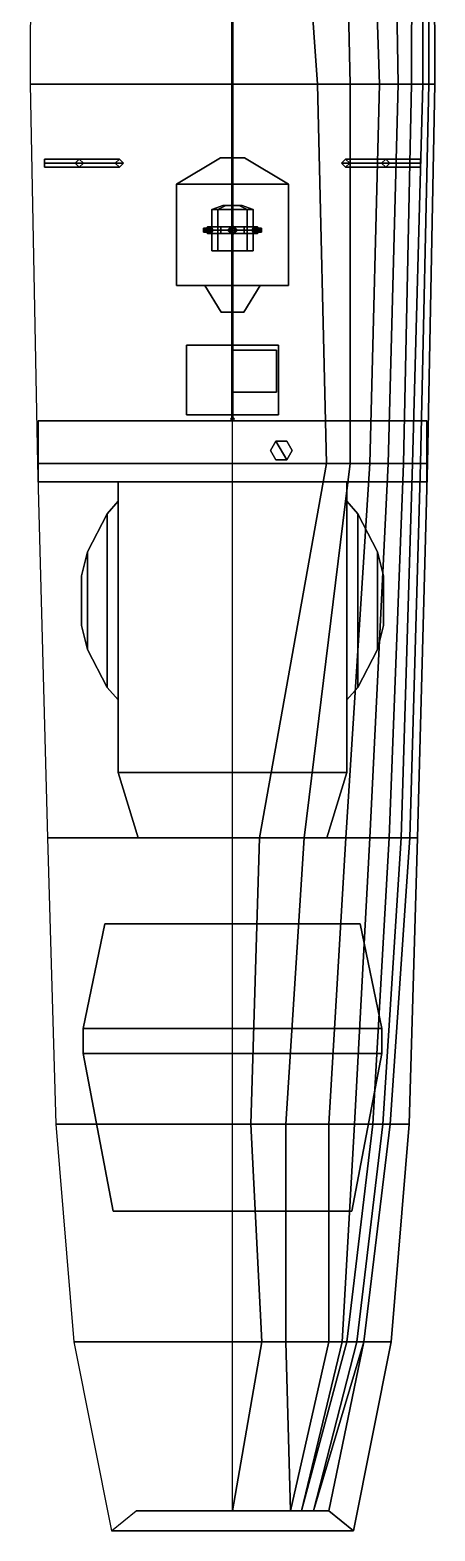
# Model space of a CAD drawing. Extents: x -4.9 to 4.9, y -42.7 to 42.6.
# Drawn here: x -4.89 to 4.89, y -42.69 to -6.42 of the extents above; entities that cross this region are included whole.
import ezdxf

# ---------------------------------------------------------------- set-up
doc = ezdxf.new("R2010")
doc.units = 0
doc.layers.get('0').update_dxf_attribs({"linetype": 'CONTINUOUS'})

msp = doc.modelspace()

# ---------------------------------------------------------------- linework, layer by layer
for points in [[(-0.02, -15.82, 11.55), (0.01, -15.82, 11.57), (0.01, 6.67, 18.76), (-0.02, 6.67, 18.74)], [(0.01, -15.82, 11.53), (-0.02, -15.82, 11.55), (-0.02, 6.67, 18.74), (0.01, 6.67, 18.72)], [(0.01, -15.82, 11.57), (0.01, -15.82, 11.53), (0.01, 6.67, 18.72), (0.01, 6.67, 18.76)], [(-4.86, 0.9, 2.71), (-4.89, -7.73, 2.73), (4.89, -7.73, 2.73), (4.86, 0.9, 2.71)], [(2.05, -7.73, -2.57), (0, -7.73, -2.62), (0, 0.9, -2.72), (1.44, 0.9, -2.71)], [(2.65, 0.9, -2.61), (2.84, -7.73, -2.43), (2.05, -7.73, -2.57), (1.44, 0.9, -2.71)], [(3.26, 0.9, -2.45), (3.55, -7.73, -2.15), (2.84, -7.73, -2.43), (2.65, 0.9, -2.61)], [(3.86, 0.9, -2.15), (4, -7.73, -1.81), (3.55, -7.73, -2.15), (3.26, 0.9, -2.45)], [(4.35, 0.9, -1.63), (4.32, -7.73, -1.41), (4, -7.73, -1.81), (3.86, 0.9, -2.15)], [(4.61, 0.9, -1.05), (4.6, -7.73, -0.78), (4.32, -7.73, -1.41), (4.35, 0.9, -1.63)], [(4.74, 0.9, -0.26), (4.74, -7.73, -0.23), (4.6, -7.73, -0.78), (4.61, 0.9, -1.05)], [(4.86, 0.9, 2.71), (4.89, -7.73, 2.73), (4.74, -7.73, -0.23), (4.74, 0.9, -0.26)], [(-4.89, -7.73, 2.73), (-4.71, -16.9, 2.79), (4.71, -16.9, 2.79), (4.89, -7.73, 2.73)], [(2.27, -16.9, -2.25), (0, -16.9, -2.65), (0, -7.73, -2.62), (2.05, -7.73, -2.57)], [(2.84, -7.73, -2.43), (2.84, -16.9, -2.09), (2.27, -16.9, -2.25), (2.05, -7.73, -2.57)], [(3.55, -7.73, -2.15), (3.32, -16.9, -1.87), (2.84, -16.9, -2.09), (2.84, -7.73, -2.43)], [(4, -7.73, -1.81), (3.76, -16.9, -1.6), (3.32, -16.9, -1.87), (3.55, -7.73, -2.15)], [(4.32, -7.73, -1.41), (4.13, -16.9, -1.2), (3.76, -16.9, -1.6), (4, -7.73, -1.81)], [(4.6, -7.73, -0.78), (4.35, -16.9, -0.81), (4.13, -16.9, -1.2), (4.32, -7.73, -1.41)], [(4.74, -7.73, -0.23), (4.54, -16.9, -0.27), (4.35, -16.9, -0.81), (4.6, -7.73, -0.78)], [(4.89, -7.73, 2.73), (4.71, -16.9, 2.79), (4.54, -16.9, -0.27), (4.74, -7.73, -0.23)], [(-4.54, -9.74, 6.84), (-4.54, -9.64, 6.94), (-4.54, -9.54, 6.84), (-4.54, -9.64, 6.74)], [(-2.63, -9.64, 6.94), (-2.73, -9.54, 6.84), (-4.54, -9.54, 6.84), (-4.54, -9.64, 6.94)], [(-2.73, -9.54, 6.84), (-2.83, -9.64, 6.74), (-4.54, -9.64, 6.74), (-4.54, -9.54, 6.84)], [(-2.73, -9.74, 6.84), (-2.63, -9.64, 6.94), (-4.54, -9.64, 6.94), (-4.54, -9.74, 6.84)], [(-2.83, -9.64, 6.74), (-2.73, -9.74, 6.84), (-4.54, -9.74, 6.84), (-4.54, -9.64, 6.74)], [(-3.7, -9.54, 2.74), (-3.8, -9.64, 2.74), (-2.83, -9.64, 4), (-2.73, -9.54, 3.95)], [(-3.8, -9.64, 2.74), (-3.7, -9.74, 2.74), (-2.73, -9.74, 3.95), (-2.83, -9.64, 4)], [(-3.6, -9.64, 2.74), (-3.7, -9.54, 2.74), (-2.73, -9.54, 3.95), (-2.63, -9.64, 3.9)], [(-3.7, -9.74, 2.74), (-3.6, -9.64, 2.74), (-2.63, -9.64, 3.9), (-2.73, -9.74, 3.95)], [(-2.73, -9.54, 3.95), (-2.83, -9.64, 4), (-2.83, -9.64, 6.74), (-2.73, -9.54, 6.84)], [(-2.83, -9.64, 4), (-2.73, -9.74, 3.95), (-2.73, -9.74, 6.84), (-2.83, -9.64, 6.74)], [(-2.63, -9.64, 3.9), (-2.73, -9.54, 3.95), (-2.73, -9.54, 6.84), (-2.63, -9.64, 6.94)], [(-2.73, -9.74, 3.95), (-2.63, -9.64, 3.9), (-2.63, -9.64, 6.94), (-2.73, -9.74, 6.84)], [(-0.29, -9.51, 5.23), (-1.35, -10.15, 5.23), (1.35, -10.15, 5.23), (0.29, -9.51, 5.23)], [(-0.29, -9.51, 2.74), (-1.35, -10.15, 2.74), (-1.35, -10.15, 5.23), (-0.29, -9.51, 5.23)], [(0.29, -9.51, 5.23), (0.29, -9.51, 2.74), (-0.29, -9.51, 2.74), (-0.29, -9.51, 5.23)], [(1.35, -10.15, 5.23), (1.35, -10.15, 2.74), (0.29, -9.51, 2.74), (0.29, -9.51, 5.23)], [(2.73, -9.54, 6.84), (2.63, -9.64, 6.94), (4.54, -9.64, 6.94), (4.54, -9.54, 6.84)], [(2.73, -9.54, 3.95), (2.63, -9.64, 3.9), (2.63, -9.64, 6.94), (2.73, -9.54, 6.84)], [(3.7, -9.54, 2.74), (3.6, -9.64, 2.74), (2.63, -9.64, 3.9), (2.73, -9.54, 3.95)], [(2.63, -9.64, 6.94), (2.73, -9.74, 6.84), (4.54, -9.74, 6.84), (4.54, -9.64, 6.94)], [(2.63, -9.64, 3.9), (2.73, -9.74, 3.95), (2.73, -9.74, 6.84), (2.63, -9.64, 6.94)], [(3.6, -9.64, 2.74), (3.7, -9.74, 2.74), (2.73, -9.74, 3.95), (2.63, -9.64, 3.9)], [(2.83, -9.64, 6.74), (2.73, -9.54, 6.84), (4.54, -9.54, 6.84), (4.54, -9.64, 6.74)], [(2.83, -9.64, 4), (2.73, -9.54, 3.95), (2.73, -9.54, 6.84), (2.83, -9.64, 6.74)], [(3.8, -9.64, 2.74), (3.7, -9.54, 2.74), (2.73, -9.54, 3.95), (2.83, -9.64, 4)], [(2.73, -9.74, 6.84), (2.83, -9.64, 6.74), (4.54, -9.64, 6.74), (4.54, -9.74, 6.84)], [(2.73, -9.74, 3.95), (2.83, -9.64, 4), (2.83, -9.64, 6.74), (2.73, -9.74, 6.84)], [(3.7, -9.74, 2.74), (3.8, -9.64, 2.74), (2.83, -9.64, 4), (2.73, -9.74, 3.95)], [(4.54, -9.54, 6.84), (4.54, -9.64, 6.94), (4.54, -9.74, 6.84), (4.54, -9.64, 6.74)], [(-1.35, -10.15, 5.23), (-1.35, -12.6, 5.23), (1.35, -12.6, 5.23), (1.35, -10.15, 5.23)], [(-1.35, -10.15, 2.74), (-1.35, -12.6, 2.76), (-1.35, -12.6, 5.23), (-1.35, -10.15, 5.23)], [(1.35, -12.6, 5.23), (1.35, -12.6, 2.76), (1.35, -10.15, 2.74), (1.35, -10.15, 5.23)], [(-0.5, -10.76, 7.47), (-0.354, -10.76, 7.824), (-0.163, -10.66, 7.633), (-0.23, -10.66, 7.47)], [(-0.354, -10.76, 7.116), (-0.5, -10.76, 7.47), (-0.23, -10.66, 7.47), (-0.163, -10.66, 7.307)], [(-0.5, -11.76, 7.47), (-0.354, -11.76, 7.824), (-0.354, -10.76, 7.824), (-0.5, -10.76, 7.47)], [(-0.354, -11.76, 7.116), (-0.5, -11.76, 7.47), (-0.5, -10.76, 7.47), (-0.354, -10.76, 7.116)], [(-0.354, -10.76, 7.824), (0, -10.76, 7.97), (0, -10.66, 7.7), (-0.163, -10.66, 7.633)], [(0, -10.76, 6.97), (-0.354, -10.76, 7.116), (-0.163, -10.66, 7.307), (0, -10.66, 7.24)], [(-0.354, -11.76, 7.824), (0, -11.76, 7.97), (0, -10.76, 7.97), (-0.354, -10.76, 7.824)], [(0, -11.76, 6.97), (-0.354, -11.76, 7.116), (-0.354, -10.76, 7.116), (0, -10.76, 6.97)], [(-0.163, -10.66, 7.633), (0, -10.66, 7.7), (0.163, -10.66, 7.633), (-0.23, -10.66, 7.47)], [(-0.23, -10.66, 7.47), (0.163, -10.66, 7.633), (0.23, -10.66, 7.47), (-0.163, -10.66, 7.307)], [(-0.163, -10.66, 7.307), (0.23, -10.66, 7.47), (0.163, -10.66, 7.307), (0, -10.66, 7.24)], [(0, -10.76, 7.97), (0.354, -10.76, 7.824), (0.163, -10.66, 7.633), (0, -10.66, 7.7)], [(0.354, -10.76, 7.116), (0, -10.76, 6.97), (0, -10.66, 7.24), (0.163, -10.66, 7.307)], [(0, -11.76, 7.97), (0.354, -11.76, 7.824), (0.354, -10.76, 7.824), (0, -10.76, 7.97)], [(0.354, -11.76, 7.116), (0, -11.76, 6.97), (0, -10.76, 6.97), (0.354, -10.76, 7.116)], [(0.354, -10.76, 7.824), (0.5, -10.76, 7.47), (0.23, -10.66, 7.47), (0.163, -10.66, 7.633)], [(0.5, -10.76, 7.47), (0.354, -10.76, 7.116), (0.163, -10.66, 7.307), (0.23, -10.66, 7.47)], [(0.354, -11.76, 7.824), (0.5, -11.76, 7.47), (0.5, -10.76, 7.47), (0.354, -10.76, 7.824)], [(0.5, -11.76, 7.47), (0.354, -11.76, 7.116), (0.354, -10.76, 7.116), (0.5, -10.76, 7.47)], [(-0.7, -11.31, 7.47), (-0.7, -11.21, 7.47), (-0.7, -11.235, 7.427), (-0.7, -11.285, 7.427)], [(-0.7, -11.285, 7.513), (-0.7, -11.235, 7.513), (-0.7, -11.21, 7.47), (-0.7, -11.31, 7.47)], [(-0.5, -11.21, 7.47), (-0.48, -11.235, 7.427), (-0.7, -11.235, 7.427), (-0.7, -11.21, 7.47)], [(-0.48, -11.235, 7.513), (-0.5, -11.21, 7.47), (-0.7, -11.21, 7.47), (-0.7, -11.235, 7.513)], [(-0.48, -11.235, 7.427), (-0.48, -11.285, 7.427), (-0.7, -11.285, 7.427), (-0.7, -11.235, 7.427)], [(-0.48, -11.285, 7.513), (-0.48, -11.235, 7.513), (-0.7, -11.235, 7.513), (-0.7, -11.285, 7.513)], [(-0.68, -11.26, 6.78), (-0.6, -11.18, 6.84), (-0.28, -11.18, 6.65), (-0.28, -11.26, 6.57)], [(-0.6, -11.18, 6.84), (-0.68, -11.26, 6.78), (-0.68, -11.26, 7.55), (-0.6, -11.18, 7.55)], [(-0.52, -11.26, 7.55), (-0.6, -11.18, 7.55), (-0.68, -11.26, 7.55), (-0.6, -11.34, 7.55)], [(-0.6, -11.18, 6.84), (-0.52, -11.26, 6.91), (-0.28, -11.26, 6.73), (-0.28, -11.18, 6.65)], [(-0.52, -11.26, 6.91), (-0.6, -11.18, 6.84), (-0.6, -11.18, 7.55), (-0.52, -11.26, 7.55)], [(-0.28, -11.26, 6.57), (-0.28, -11.18, 6.65), (0.28, -11.18, 6.65), (0.28, -11.26, 6.57)], [(-0.28, -11.18, 6.65), (-0.28, -11.26, 6.73), (0.28, -11.26, 6.73), (0.28, -11.18, 6.65)], [(-0.08, -11.26, 6.57), (0, -11.18, 6.65), (0, -11.14, 5.23), (-0.12, -11.26, 5.23)], [(0, -11.18, 6.65), (0.08, -11.26, 6.57), (0.12, -11.26, 5.23), (0, -11.14, 5.23)], [(0.6, -11.18, 6.84), (0.68, -11.26, 6.78), (0.28, -11.26, 6.57), (0.28, -11.18, 6.65)], [(0.52, -11.26, 6.91), (0.6, -11.18, 6.84), (0.28, -11.18, 6.65), (0.28, -11.26, 6.73)], [(0.5, -11.21, 7.47), (0.48, -11.235, 7.513), (0.7, -11.235, 7.513), (0.7, -11.21, 7.47)], [(0.48, -11.235, 7.427), (0.5, -11.21, 7.47), (0.7, -11.21, 7.47), (0.7, -11.235, 7.427)], [(0.48, -11.235, 7.513), (0.48, -11.285, 7.513), (0.7, -11.285, 7.513), (0.7, -11.235, 7.513)], [(0.48, -11.285, 7.427), (0.48, -11.235, 7.427), (0.7, -11.235, 7.427), (0.7, -11.285, 7.427)], [(0.6, -11.18, 6.84), (0.52, -11.26, 6.91), (0.52, -11.26, 7.55), (0.6, -11.18, 7.55)], [(0.68, -11.26, 7.55), (0.6, -11.18, 7.55), (0.52, -11.26, 7.55), (0.6, -11.34, 7.55)], [(0.68, -11.26, 6.78), (0.6, -11.18, 6.84), (0.6, -11.18, 7.55), (0.68, -11.26, 7.55)], [(0.7, -11.235, 7.513), (0.7, -11.285, 7.513), (0.7, -11.31, 7.47), (0.7, -11.21, 7.47)], [(0.7, -11.21, 7.47), (0.7, -11.31, 7.47), (0.7, -11.285, 7.427), (0.7, -11.235, 7.427)], [(-0.48, -11.285, 7.427), (-0.5, -11.31, 7.47), (-0.7, -11.31, 7.47), (-0.7, -11.285, 7.427)], [(-0.5, -11.31, 7.47), (-0.48, -11.285, 7.513), (-0.7, -11.285, 7.513), (-0.7, -11.31, 7.47)], [(-0.6, -11.34, 6.84), (-0.68, -11.26, 6.78), (-0.28, -11.26, 6.57), (-0.28, -11.34, 6.65)], [(-0.68, -11.26, 6.78), (-0.6, -11.34, 6.84), (-0.6, -11.34, 7.55), (-0.68, -11.26, 7.55)], [(-0.52, -11.26, 6.91), (-0.6, -11.34, 6.84), (-0.28, -11.34, 6.65), (-0.28, -11.26, 6.73)], [(-0.6, -11.34, 6.84), (-0.52, -11.26, 6.91), (-0.52, -11.26, 7.55), (-0.6, -11.34, 7.55)], [(-0.28, -11.34, 6.65), (-0.28, -11.26, 6.57), (0.28, -11.26, 6.57), (0.28, -11.34, 6.65)], [(-0.28, -11.26, 6.73), (-0.28, -11.34, 6.65), (0.28, -11.34, 6.65), (0.28, -11.26, 6.73)], [(0, -11.34, 6.65), (-0.08, -11.26, 6.57), (-0.12, -11.26, 5.23), (0, -11.38, 5.23)], [(0.08, -11.26, 6.57), (0, -11.34, 6.65), (0, -11.38, 5.23), (0.12, -11.26, 5.23)], [(0.68, -11.26, 6.78), (0.6, -11.34, 6.84), (0.28, -11.34, 6.65), (0.28, -11.26, 6.57)], [(0.6, -11.34, 6.84), (0.52, -11.26, 6.91), (0.28, -11.26, 6.73), (0.28, -11.34, 6.65)], [(0.48, -11.285, 7.513), (0.5, -11.31, 7.47), (0.7, -11.31, 7.47), (0.7, -11.285, 7.513)], [(0.5, -11.31, 7.47), (0.48, -11.285, 7.427), (0.7, -11.285, 7.427), (0.7, -11.31, 7.47)], [(0.52, -11.26, 6.91), (0.6, -11.34, 6.84), (0.6, -11.34, 7.55), (0.52, -11.26, 7.55)], [(0.6, -11.34, 6.84), (0.68, -11.26, 6.78), (0.68, -11.26, 7.55), (0.6, -11.34, 7.55)], [(-0.5, -11.76, 7.47), (0.354, -11.76, 7.116), (0.5, -11.76, 7.47), (-0.354, -11.76, 7.824)], [(-0.354, -11.76, 7.116), (0, -11.76, 6.97), (0.354, -11.76, 7.116), (-0.5, -11.76, 7.47)], [(-0.354, -11.76, 7.824), (0.5, -11.76, 7.47), (0.354, -11.76, 7.824), (0, -11.76, 7.97)], [(-1.35, -12.6, 5.23), (-1.35, -12.6, 2.76), (1.35, -12.6, 2.76), (1.35, -12.6, 5.23)], [(-0.67, -12.6, 3.72), (-0.27, -13.24, 3.72), (-0.27, -13.24, 4.33), (-0.67, -12.6, 4.33)], [(0.67, -12.6, 3.72), (0.27, -13.24, 3.72), (-0.27, -13.24, 3.72), (-0.67, -12.6, 3.72)], [(-0.67, -12.6, 4.33), (-0.27, -13.24, 4.33), (0.27, -13.24, 4.33), (0.67, -12.6, 4.33)], [(0.27, -13.24, 4.33), (0.27, -13.24, 3.72), (0.67, -12.6, 3.72), (0.67, -12.6, 4.33)], [(-0.27, -13.24, 4.33), (-0.27, -13.24, 3.72), (0.27, -13.24, 3.72), (0.27, -13.24, 4.33)], [(-1.11, -14.04, 5.23), (-1.11, -15.72, 5.23), (1.11, -15.72, 5.23), (1.11, -14.04, 5.23)], [(-1.11, -14.04, 2.77), (-1.11, -15.72, 2.78), (-1.11, -15.72, 5.23), (-1.11, -14.04, 5.23)], [(1.11, -14.04, 5.23), (1.11, -14.04, 2.77), (-1.11, -14.04, 2.77), (-1.11, -14.04, 5.23)], [(1.11, -15.72, 5.23), (1.11, -15.72, 2.78), (1.11, -14.04, 2.77), (1.11, -14.04, 5.23)], [(0, -14.16, 6.22), (0, -15.17, 6.22), (1.06, -15.17, 6.22), (1.06, -14.16, 6.22)], [(0, -14.16, 5.23), (0, -15.17, 5.23), (0, -15.17, 6.22), (0, -14.16, 6.22)], [(1.06, -14.16, 6.22), (1.06, -14.16, 5.23), (0, -14.16, 5.23), (0, -14.16, 6.22)], [(1.06, -15.17, 6.22), (1.06, -15.17, 5.23), (1.06, -14.16, 5.23), (1.06, -14.16, 6.22)], [(0, -15.17, 6.22), (0, -15.17, 5.23), (1.06, -15.17, 5.23), (1.06, -15.17, 6.22)], [(-4.69, -15.87, 4.82), (-4.69, -17.34, 4.82), (-4.69, -17.34, 5.23), (-4.69, -15.87, 5.23)], [(4.69, -15.87, 5.23), (4.69, -15.87, 4.82), (-4.69, -15.87, 4.82), (-4.69, -15.87, 5.23)], [(4.69, -15.87, 4.82), (4.69, -17.34, 4.82), (-4.69, -17.34, 4.82), (-4.69, -15.87, 4.82)], [(-4.69, -15.87, 5.23), (-4.69, -17.34, 5.23), (4.69, -17.34, 5.23), (4.69, -15.87, 5.23)], [(-1.11, -15.72, 5.23), (-1.11, -15.72, 2.78), (1.11, -15.72, 2.78), (1.11, -15.72, 5.23)], [(0, -15.77, 2.78), (-0.05, -15.82, 2.78), (-0.05, -15.82, 12.28), (0, -15.77, 12.28)], [(0.05, -15.82, 12.28), (0, -15.77, 12.28), (-0.05, -15.82, 12.28), (0, -15.87, 12.28)], [(-0.05, -15.82, 2.78), (0, -15.87, 2.78), (0, -15.87, 12.28), (-0.05, -15.82, 12.28)], [(0.05, -15.82, 2.78), (0, -15.77, 2.78), (0, -15.77, 12.28), (0.05, -15.82, 12.28)], [(0, -15.87, 2.78), (0.05, -15.82, 2.78), (0.05, -15.82, 12.28), (0, -15.87, 12.28)], [(4.69, -17.34, 5.23), (4.69, -17.34, 4.82), (4.69, -15.87, 4.82), (4.69, -15.87, 5.23)], [(1.05, -16.355, 2.78), (0.92, -16.58, 2.78), (0.92, -16.58, 9.4), (1.05, -16.355, 9.4)], [(1.31, -16.805, 9.4), (1.05, -16.355, 9.4), (0.92, -16.58, 9.4), (1.05, -16.805, 9.4)], [(0.92, -16.58, 2.78), (1.05, -16.805, 2.78), (1.05, -16.805, 9.4), (0.92, -16.58, 9.4)], [(1.31, -16.355, 2.78), (1.05, -16.355, 2.78), (1.05, -16.355, 9.4), (1.31, -16.355, 9.4)], [(1.44, -16.58, 9.4), (1.31, -16.355, 9.4), (1.05, -16.355, 9.4), (1.31, -16.805, 9.4)], [(1.44, -16.58, 2.78), (1.31, -16.355, 2.78), (1.31, -16.355, 9.4), (1.44, -16.58, 9.4)], [(1.31, -16.805, 2.78), (1.44, -16.58, 2.78), (1.44, -16.58, 9.4), (1.31, -16.805, 9.4)], [(-4.71, -16.9, 2.79), (-4.47, -25.94, 2.84), (4.47, -25.94, 2.84), (4.71, -16.9, 2.79)], [(0.65, -25.94, -2.32), (0, -25.94, -2.6), (0, -16.9, -2.65), (2.27, -16.9, -2.25)], [(2.84, -16.9, -2.09), (1.73, -25.94, -2), (0.65, -25.94, -2.32), (2.27, -16.9, -2.25)], [(1.05, -16.805, 2.78), (1.31, -16.805, 2.78), (1.31, -16.805, 9.4), (1.05, -16.805, 9.4)], [(3.32, -16.9, -1.87), (2.74, -25.94, -1.72), (1.73, -25.94, -2), (2.84, -16.9, -2.09)], [(3.76, -16.9, -1.6), (3.32, -25.94, -1.49), (2.74, -25.94, -1.72), (3.32, -16.9, -1.87)], [(4.13, -16.9, -1.2), (3.78, -25.94, -1.15), (3.32, -25.94, -1.49), (3.76, -16.9, -1.6)], [(4.35, -16.9, -0.81), (4.07, -25.94, -0.76), (3.78, -25.94, -1.15), (4.13, -16.9, -1.2)], [(4.54, -16.9, -0.27), (4.28, -25.94, -0.22), (4.07, -25.94, -0.76), (4.35, -16.9, -0.81)], [(4.71, -16.9, 2.79), (4.47, -25.94, 2.84), (4.28, -25.94, -0.22), (4.54, -16.9, -0.27)], [(-4.69, -17.34, 4.82), (-2.76, -17.34, 4.82), (-2.76, -17.34, 5.23), (-4.69, -17.34, 5.23)], [(-2.76, -17.34, 5.23), (-2.76, -24.36, 5.23), (2.76, -24.36, 5.23), (2.76, -17.34, 5.23)], [(-2.76, -17.34, 2.79), (-2.76, -24.36, 2.83), (-2.76, -24.36, 5.23), (-2.76, -17.34, 5.23)], [(2.76, -17.34, 4.82), (2.76, -17.34, 2.79), (-2.76, -17.34, 2.79), (-2.76, -17.34, 4.82)], [(2.76, -24.36, 5.23), (2.76, -24.36, 2.83), (2.76, -17.34, 2.79), (2.76, -17.34, 5.23)], [(2.76, -17.34, 4.82), (4.69, -17.34, 4.82), (4.69, -17.34, 5.23), (2.76, -17.34, 5.23)], [(-3.03, -22.31, 5.23), (-3.03, -18.11, 5.23), (-3.5, -19.03, 5.23), (-3.5, -21.39, 5.23)], [(-3.5, -21.39, 5.23), (-3.5, -19.03, 5.23), (-3.03, -18.11, 5.23), (-3.03, -22.31, 5.23)], [(-3.03, -18.11, 5.23), (-3.03, -22.31, 5.23), (-2.76, -22.61, 5.23), (-2.76, -17.81, 5.23)], [(-2.76, -17.81, 5.23), (-2.76, -22.61, 5.23), (-3.03, -22.31, 5.23), (-3.03, -18.11, 5.23)], [(3.03, -18.11, 5.23), (3.03, -22.31, 5.23), (2.76, -22.61, 5.23), (2.76, -17.81, 5.23)], [(2.76, -17.81, 5.23), (2.76, -22.61, 5.23), (3.03, -22.31, 5.23), (3.03, -18.11, 5.23)], [(3.03, -22.31, 5.23), (3.03, -18.11, 5.23), (3.5, -19.03, 5.23), (3.5, -21.39, 5.23)], [(3.5, -21.39, 5.23), (3.5, -19.03, 5.23), (3.03, -18.11, 5.23), (3.03, -22.31, 5.23)], [(-3.65, -19.61, 5.23), (-3.5, -19.03, 5.23), (-3.5, -21.39, 5.23), (-3.65, -20.81, 5.23)], [(-3.65, -20.81, 5.23), (-3.5, -21.39, 5.23), (-3.5, -19.03, 5.23), (-3.65, -19.61, 5.23)], [(3.65, -19.61, 5.23), (3.5, -19.03, 5.23), (3.5, -21.39, 5.23), (3.65, -20.81, 5.23)], [(3.65, -20.81, 5.23), (3.5, -21.39, 5.23), (3.5, -19.03, 5.23), (3.65, -19.61, 5.23)], [(-2.76, -24.36, 2.83), (-2.28, -25.94, 2.84), (-2.28, -25.94, 5.23), (-2.76, -24.36, 5.23)], [(-2.76, -24.36, 5.23), (-2.28, -25.94, 5.23), (2.28, -25.94, 5.23), (2.76, -24.36, 5.23)], [(2.28, -25.94, 5.23), (2.28, -25.94, 2.84), (2.76, -24.36, 2.83), (2.76, -24.36, 5.23)], [(-4.47, -25.94, 2.84), (-4.27, -32.86, 2.85), (4.27, -32.86, 2.85), (4.47, -25.94, 2.84)], [(-2.28, -25.94, 5.23), (-2.28, -25.94, 2.84), (2.28, -25.94, 2.84), (2.28, -25.94, 5.23)], [(0.44, -32.86, -1.4), (0, -32.86, -1.61), (0, -25.94, -2.6), (0.65, -25.94, -2.32)], [(1.73, -25.94, -2), (1.29, -32.86, -1.2), (0.44, -32.86, -1.4), (0.65, -25.94, -2.32)], [(2.74, -25.94, -1.72), (2.33, -32.86, -1.05), (1.29, -32.86, -1.2), (1.73, -25.94, -2)], [(3.32, -25.94, -1.49), (2.95, -32.86, -0.97), (2.33, -32.86, -1.05), (2.74, -25.94, -1.72)], [(3.78, -25.94, -1.15), (3.39, -32.86, -0.78), (2.95, -32.86, -0.97), (3.32, -25.94, -1.49)], [(4.07, -25.94, -0.76), (3.63, -32.86, -0.54), (3.39, -32.86, -0.78), (3.78, -25.94, -1.15)], [(4.28, -25.94, -0.22), (3.81, -32.86, -0.15), (3.63, -32.86, -0.54), (4.07, -25.94, -0.76)], [(4.47, -25.94, 2.84), (4.27, -32.86, 2.85), (3.81, -32.86, -0.15), (4.28, -25.94, -0.22)], [(-3.61, -30.55, 2.84), (-3.61, -30.55, 2.91), (-3.08, -28.02, 2.91), (-3.08, -28.02, 2.84)], [(-3.08, -28.02, 2.91), (-3.61, -30.55, 2.91), (3.61, -30.55, 2.91), (3.08, -28.02, 2.91)], [(-3.08, -28.02, 2.84), (-3.08, -28.02, 2.91), (3.08, -28.02, 2.91), (3.08, -28.02, 2.84)], [(3.08, -28.02, 2.91), (3.61, -30.55, 2.91), (3.61, -30.55, 2.84), (3.08, -28.02, 2.84)], [(-3.61, -30.55, 2.91), (-3.61, -31.15, 2.91), (3.61, -31.15, 2.91), (3.61, -30.55, 2.91)], [(-3.61, -31.15, 2.84), (-3.61, -31.15, 2.91), (-3.61, -30.55, 2.91), (-3.61, -30.55, 2.84)], [(3.61, -30.55, 2.91), (3.61, -31.15, 2.91), (3.61, -31.15, 2.84), (3.61, -30.55, 2.84)], [(-3.61, -31.15, 2.91), (-2.88, -34.96, 2.91), (2.88, -34.96, 2.91), (3.61, -31.15, 2.91)], [(-2.88, -34.96, 2.86), (-2.88, -34.96, 2.91), (-3.61, -31.15, 2.91), (-3.61, -31.15, 2.84)], [(3.61, -31.15, 2.91), (2.88, -34.96, 2.91), (2.88, -34.96, 2.86), (3.61, -31.15, 2.84)], [(-4.27, -32.86, 2.85), (-3.83, -38.12, 2.93), (3.83, -38.12, 2.93), (4.27, -32.86, 2.85)], [(0.71, -38.12, -0.72), (0, -38.12, -0.84), (0, -32.86, -1.61), (0.44, -32.86, -1.4)], [(1.29, -32.86, -1.2), (1.29, -38.12, -0.65), (0.71, -38.12, -0.72), (0.44, -32.86, -1.4)], [(2.33, -32.86, -1.05), (2.33, -38.12, -0.57), (1.29, -38.12, -0.65), (1.29, -32.86, -1.2)], [(2.95, -32.86, -0.97), (2.65, -38.12, -0.51), (2.33, -38.12, -0.57), (2.33, -32.86, -1.05)], [(3.39, -32.86, -0.78), (2.76, -38.12, -0.46), (2.65, -38.12, -0.51), (2.95, -32.86, -0.97)], [(3.63, -32.86, -0.54), (3, -38.12, -0.35), (2.76, -38.12, -0.46), (3.39, -32.86, -0.78)], [(3.81, -32.86, -0.15), (3.17, -38.12, -0.17), (3, -38.12, -0.35), (3.63, -32.86, -0.54)], [(4.27, -32.86, 2.85), (3.83, -38.12, 2.93), (3.17, -38.12, -0.17), (3.81, -32.86, -0.15)], [(-2.88, -34.96, 2.91), (-2.88, -34.96, 2.88), (2.88, -34.96, 2.88), (2.88, -34.96, 2.91)], [(-3.83, -38.12, 2.93), (-2.92, -42.69, 2.97), (2.92, -42.69, 2.97), (3.83, -38.12, 2.93)], [(0, -42.2, -0.3), (0, -42.2, -0.3), (0, -38.12, -0.84), (0.71, -38.12, -0.72)], [(1.29, -38.12, -0.65), (1.4, -42.2, -0.24), (0, -42.2, -0.3), (0.71, -38.12, -0.72)], [(2.33, -38.12, -0.57), (1.4, -42.2, -0.24), (1.4, -42.2, -0.24), (1.29, -38.12, -0.65)], [(2.65, -38.12, -0.51), (1.67, -42.2, -0.23), (1.4, -42.2, -0.24), (2.33, -38.12, -0.57)], [(2.76, -38.12, -0.46), (1.67, -42.2, -0.23), (1.67, -42.2, -0.23), (2.65, -38.12, -0.51)], [(3, -38.12, -0.35), (1.96, -42.2, -0.19), (1.67, -42.2, -0.23), (2.76, -38.12, -0.46)], [(3.17, -38.12, -0.17), (2.33, -42.2, 0.01), (1.96, -42.2, -0.19), (3.17, -38.12, -0.17)], [(3.17, -38.12, -0.17), (1.96, -42.2, -0.19), (1.96, -42.2, -0.19), (3, -38.12, -0.35)], [(3.83, -38.12, 2.93), (2.92, -42.69, 2.97), (2.33, -42.2, 0.01), (3.17, -38.12, -0.17)], [(-2.92, -42.69, 2.97), (-2.33, -42.2, 0.01), (2.33, -42.2, 0.01), (2.92, -42.69, 2.97)], [(-2.33, -42.2, 0.01), (-1.96, -42.2, -0.19), (1.96, -42.2, -0.19), (2.33, -42.2, 0.01)], [(-1.96, -42.2, -0.19), (-1.67, -42.2, -0.23), (1.67, -42.2, -0.23), (1.96, -42.2, -0.19)], [(-1.67, -42.2, -0.23), (-1.4, -42.2, -0.24), (1.4, -42.2, -0.24), (1.67, -42.2, -0.23)], [(-1.4, -42.2, -0.24), (0, -42.2, -0.3), (0, -42.2, -0.3), (1.4, -42.2, -0.24)]]:
    msp.add_3dface(points)

doc.saveas('drawing.dxf')
